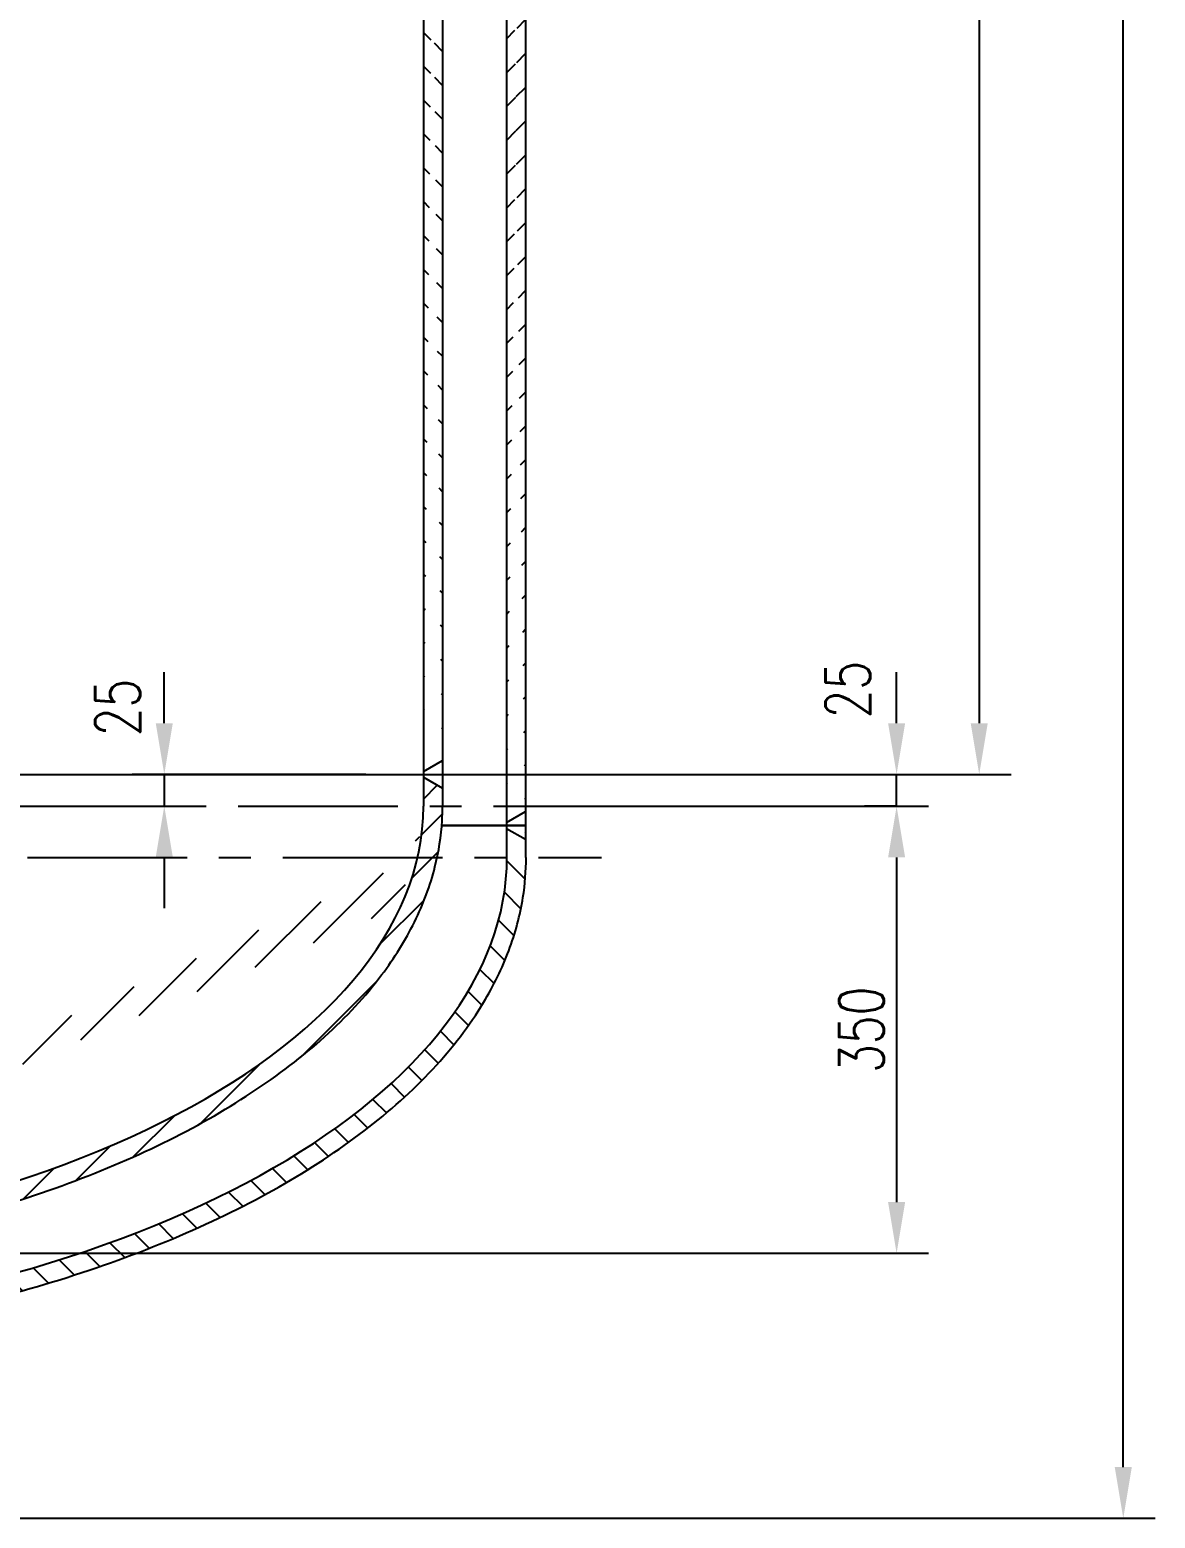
# Model space of a CAD drawing. Extents: x -8296 to 120, y 3711 to 9655.
# Drawn here: x -5799 to -4918, y 5365 to 6531 of the extents above; entities that cross this region are included whole.
import ezdxf

# ---------------------------------------------------------------- set-up
doc = ezdxf.new("R2010")
doc.units = 0
doc.header["$LTSCALE"] = 100
doc.header["$MEASUREMENT"] = 0
doc.linetypes.add('CENTER', pattern=[2, 1.25, -0.25, 0.25, -0.25])
doc.layers.get('0').update_dxf_attribs({"linetype": 'CONTINUOUS'})
doc.layers.get('DEFPOINTS').update_dxf_attribs({"linetype": 'CONTINUOUS'})
doc.layers.add('1', color=1, linetype='CENTER')
doc.layers.add('5', color=6, linetype='CONTINUOUS')
doc.styles.add('ROMANS', font='romans', dxfattribs={"width": 0.75})
doc.styles.get("Standard").update_dxf_attribs({"font": 'txt', "width": 0.75, "bigfont": 'hztxt'})
doc.dimstyles.get("Standard").update_dxf_attribs({"dimtxt": 0.18, "dimasz": 0.18, "dimexe": 0.18, "dimexo": 0.0625, "dimgap": 0.09, "dimtad": 0, "dimtih": 1, "dimtoh": 1, "dimdec": 4, "dimzin": 0, "dimdsep": 46, "dimtxsty": 'Standard', "dimcen": 0.09, "dimadec": 0, "dimazin": 0, "dimtfac": 1, "dimtdec": 4, "dimtofl": 0, "dimtmove": 0, "dimatfit": 3, "dimfxl": 0, "dimtolj": 1, "dimtzin": 0, "dimarcsym": 0})
pattern_1 = [(135, (-1491.812829333329, -42.4829547601712), (-13.25825214724777, -13.25825214724776), [])]
pattern_2 = [(45, (-1491.812829333329, -42.4829547601712), (-13.25825214724776, 13.25825214724777), [])]

# ---------------------------------------------------------------- blocks, each defined once
blk = doc.blocks.new('*D7')
at = {"layer": '5', "color": 0, "lineweight": -2}
for p, q in [((-5693.904860333329, 5987.858074239829), (-5693.904860333329, 6027.858074239829)), ((-5536.050262333327, 5947.858074239829), (-5718.904860333329, 5947.858074239829)), ((-5693.904860333329, 5947.858074239829), (-5693.904860333329, 5923.0389245353)), ((-5779.859283596154, 5923.0389245353), (-5668.904860333329, 5923.0389245353)), ((-5693.904860333329, 5883.0389245353), (-5693.904860333329, 5843.0389245353))]:
    blk.add_line(p, q, dxfattribs=at)
at = {"layer": '5', "color": 0}
for points in [[(-5700.571526999996, 5987.858074239829), (-5687.238193666662, 5987.858074239829), (-5693.904860333329, 5947.858074239829)], [(-5700.571526999996, 5883.0389245353), (-5687.238193666662, 5883.0389245353), (-5693.904860333329, 5923.0389245353)]]:
    blk.add_solid(points, dxfattribs=at)
at = {"layer": 'DEFPOINTS', "color": 0}
for p in [(-5536.050262333327, 5947.858074239829), (-5779.859283596154, 5923.0389245353), (-5693.904860333329, 5923.0389245353)]:
    blk.add_point(p, dxfattribs=at)
at = {"layer": '5', "color": 0, "insert": (-5730.372017333328, 6000.158883239828), "char_height": 35, "attachment_point": 5, "rotation": 90, "style": 'ROMANS'}
blk.add_mtext('\\A1;25', dxfattribs=at)
blk = doc.blocks.new('*D21')
at = {"layer": '5', "color": 0, "lineweight": -2}
for p, q in [((-5095.619142333328, 7337.858074239829), (-5030.940290333328, 7337.858074239829)), ((-5055.940290333328, 7297.858074239829), (-5055.940290333328, 5987.858074239829)), ((-5553.123246333329, 5947.858074239829), (-5030.940290333328, 5947.858074239829))]:
    blk.add_line(p, q, dxfattribs=at)
at = {"layer": '5', "color": 0}
for points in [[(-5062.606956999995, 7297.858074239829), (-5049.273623666661, 7297.858074239829), (-5055.940290333328, 7337.858074239829)], [(-5062.606956999995, 5987.858074239829), (-5049.273623666661, 5987.858074239829), (-5055.940290333328, 5947.858074239829)]]:
    blk.add_solid(points, dxfattribs=at)
at = {"layer": 'DEFPOINTS', "color": 0}
for p in [(-5095.619142333328, 7337.858074239829), (-5553.123246333329, 5947.858074239829), (-5055.940290333328, 5947.858074239829)]:
    blk.add_point(p, dxfattribs=at)
at = {"layer": '5', "color": 0, "insert": (-5083.440290333329, 6642.858074239828), "char_height": 35, "attachment_point": 5, "rotation": 90, "style": 'ROMANS'}
blk.add_mtext('\\A1;1700', dxfattribs=at)
blk = doc.blocks.new('*D22')
at = {"layer": '5', "color": 0, "lineweight": -2}
for p, q in [((-5120.619142333329, 5987.858074239829), (-5120.619142333329, 6027.858074239829)), ((-5553.123246333329, 5947.858074239829), (-5095.619142333329, 5947.858074239829)), ((-5120.619142333329, 5922.858074239829), (-5120.619142333329, 5947.858074239829)), ((-5371.262179333327, 5922.858074239829), (-5095.619142333329, 5922.858074239829)), ((-5120.619142333329, 5882.858074239829), (-5120.619142333329, 5842.858074239829))]:
    blk.add_line(p, q, dxfattribs=at)
at = {"layer": '5', "color": 0}
for points in [[(-5127.285808999996, 5987.858074239829), (-5113.952475666662, 5987.858074239829), (-5120.619142333329, 5947.858074239829)], [(-5127.285808999996, 5882.858074239829), (-5113.952475666662, 5882.858074239829), (-5120.619142333329, 5922.858074239829)]]:
    blk.add_solid(points, dxfattribs=at)
at = {"layer": 'DEFPOINTS', "color": 0}
for p in [(-5553.123246333329, 5947.858074239829), (-5120.619142333329, 5947.858074239829), (-5371.262179333327, 5922.858074239829)]:
    blk.add_point(p, dxfattribs=at)
at = {"layer": '5', "color": 0, "insert": (-5158.683465333328, 6014.155864239829), "char_height": 35, "attachment_point": 5, "rotation": 90, "style": 'ROMANS'}
blk.add_mtext('\\A1;25', dxfattribs=at)
blk = doc.blocks.new('*D23')
at = {"layer": '5', "color": 0, "lineweight": -2}
for p, q in [((-5120.619142333329, 5922.858074239829), (-5145.619142333329, 5922.858074239829)), ((-5120.619142333329, 5882.858074239829), (-5120.619142333329, 5612.858074239828)), ((-6191.050262333327, 5572.858074239829), (-5095.619142333329, 5572.858074239828))]:
    blk.add_line(p, q, dxfattribs=at)
at = {"layer": '5', "color": 0}
for points in [[(-5127.285808999996, 5882.858074239829), (-5113.952475666662, 5882.858074239829), (-5120.619142333329, 5922.858074239829)], [(-5127.285808999996, 5612.858074239828), (-5113.952475666662, 5612.858074239828), (-5120.619142333329, 5572.858074239828)]]:
    blk.add_solid(points, dxfattribs=at)
at = {"layer": 'DEFPOINTS', "color": 0}
for p in [(-5120.619142333329, 5922.858074239829), (-6191.050262333327, 5572.858074239829), (-5120.619142333329, 5572.858074239828)]:
    blk.add_point(p, dxfattribs=at)
at = {"layer": '5', "color": 0, "insert": (-5148.11914233333, 5747.858074239828), "char_height": 35, "attachment_point": 5, "rotation": 90, "style": 'ROMANS'}
blk.add_mtext('\\A1;350', dxfattribs=at)
blk = doc.blocks.new('*D33')
at = {"layer": '5', "color": 0, "lineweight": -2}
for p, q in [((-5848.875466333327, 9016.924177916144), (-4918.169495333328, 9016.924177916144)), ((-4943.169495333329, 5405.361029363767), (-4943.169495333328, 8976.924177916144)), ((-6349.977095394799, 5365.361029363768), (-4918.169495333329, 5365.361029363767))]:
    blk.add_line(p, q, dxfattribs=at)
at = {"layer": '5', "color": 0}
for points in [[(-4949.836161999995, 8976.924177916144), (-4936.502828666661, 8976.924177916144), (-4943.169495333328, 9016.924177916144)], [(-4949.836161999996, 5405.361029363767), (-4936.502828666662, 5405.361029363767), (-4943.169495333329, 5365.361029363767)]]:
    blk.add_solid(points, dxfattribs=at)
at = {"layer": 'DEFPOINTS', "color": 0}
for p in [(-5848.875466333327, 9016.924177916144), (-4943.169495333328, 9016.924177916144), (-6349.977095394799, 5365.361029363768)]:
    blk.add_point(p, dxfattribs=at)
at = {"layer": '5', "color": 0, "insert": (-4970.66949533333, 7191.142603639953), "char_height": 35, "attachment_point": 5, "rotation": 90, "style": 'ROMANS'}
blk.add_mtext('\\A1;~3900', dxfattribs=at)

msp = doc.modelspace()

# ---------------------------------------------------------------- hatches: boundary and pattern name
at = {"layer": '5'}
h = msp.add_hatch(dxfattribs=at)
h.set_pattern_fill('ANSI31', color=256, scale=150, angle=90, style=0)
h.set_pattern_definition(pattern_1)
edge = h.paths.add_edge_path()
edge.add_line((-5476.050262333327, 7407.23338323983), (-5476.050262333327, 5922.858074239829))
edge.add_line((-5491.050262333327, 7318.482765239826), (-5491.050262333327, 5922.858074239829))
h = msp.add_hatch(dxfattribs=at)
h.set_pattern_fill('ANSI31', color=256, scale=150, style=0)
h.set_pattern_definition(pattern_2)
edge = h.paths.add_edge_path()
edge.add_line((-5411.050262333327, 7037.464675957624), (-5411.050262333327, 5882.858074239829))
edge.add_line((-5426.050262333327, 7045.431667368637), (-5426.050262333327, 5882.858074239829))
h = msp.add_hatch(dxfattribs=at)
h.set_pattern_fill('ANSI31', color=256, scale=150, style=0)
h.set_pattern_definition(pattern_2)
edge = h.paths.add_edge_path()
edge.add_ellipse((-6191.050262333327, 5922.858074239829), major_axis=(700, 0), ratio=0.5, start_angle=272.6611178326088, end_angle=353.4375721313658, ccw=False)
edge.add_line((-6158.550262333327, 5573.235509893647), (-6158.550262333326, 5558.23150302339))
edge.add_spline(control_points=[(-6158.550262333327, 5558.23150302339), (-6158.467972801986, 5558.233395023597), (-6158.385683915403, 5558.235294221538), (-6123.989818631404, 5559.032153328209), (-6089.789735906576, 5561.078658984206), (-6022.322170481122, 5567.634683096839), (-5989.055205877063, 5572.144118276675), (-5924.139733086977, 5583.538218010813), (-5892.491713354008, 5590.422726647682), (-5831.463993379117, 5606.435084514402), (-5802.084718307149, 5615.562689537232), (-5746.1944949393, 5635.891181914045), (-5719.683834550236, 5647.09172387842), (-5670.069940978923, 5671.366676043623), (-5646.966694829463, 5684.440684949973), (-5604.64093323644, 5712.24531600211), (-5585.417825062796, 5726.975793847707), (-5551.267794257325, 5757.868186220998), (-5536.339697291613, 5774.031248397837), (-5513.651517910082, 5804.235193465325), (-5505.057915456116, 5818.065380544591), (-5491.082110740659, 5846.325996086389), (-5485.70148513341, 5860.757607809746), (-5481.385161138292, 5877.860048526636), (-5480.805574313781, 5880.356882607804), (-5480.275479290583, 5882.858074239828)], knot_values=[4.758341160779995, 4.758341160779995, 4.758341160779995, 4.758341160779995, 4.758690451576478, 4.758690451576478, 4.904342091538098, 4.904342091538098, 5.049993731499717, 5.049993731499717, 5.195645371461337, 5.195645371461337, 5.341297011422957, 5.341297011422957, 5.486948651384576, 5.486948651384576, 5.632600291346196, 5.632600291346196, 5.778251931307816, 5.778251931307816, 5.923903571269435, 5.923903571269435, 6.040781037869336, 6.040781037869336, 6.157658504469237, 6.157658504469237, 6.177590465003706, 6.177590465003706, 6.177590465003706, 6.177590465003706], degree=3, periodic=0)
edge.add_line((-5480.27547929058, 5882.858074239829), (-5495.636716304778, 5882.858074239828))
edge = h.paths.add_edge_path()
edge.add_ellipse((-6191.050262333327, 5922.858074239829), major_axis=(700, 0), ratio=0.5, start_angle=353.4375721313658, end_angle=360, ccw=False)
edge.add_line((-5495.63671630478, 5882.858074239829), (-5480.275479290583, 5882.858074239829))
edge.add_spline(control_points=[(-5480.275479290583, 5882.858074239828), (-5478.252210504168, 5892.404632378365), (-5476.949937908499, 5902.0146712851), (-5476.160656942444, 5915.380067229262), (-5476.050262333327, 5919.119069790861), (-5476.050262333327, 5922.858074239829)], knot_values=[6.177590465003706, 6.177590465003706, 6.177590465003706, 6.177590465003706, 6.253666851003527, 6.253666851003527, 6.283185307179586, 6.283185307179586, 6.283185307179586, 6.283185307179586], degree=3, periodic=0)
edge.add_line((-5476.050262333327, 5922.858074239849), (-5476.050262333327, 5937.025187239828))
edge.add_line((-5476.050262333327, 5937.025187239828), (-5491.050262333328, 5945.574298239828))
edge.add_line((-5491.050262333327, 5945.574298239828), (-5491.050262333327, 5922.858074239829))
h = msp.add_hatch(dxfattribs=at)
h.set_pattern_fill('ANSI31', color=256, scale=150, angle=90, style=0)
h.set_pattern_definition(pattern_1)
edge = h.paths.add_edge_path()
edge.add_spline(control_points=[(-6067.079981999887, 5497.761544523722), (-6033.786408970382, 5500.412659427458), (-6000.839607709297, 5504.13302768887), (-5933.509114799685, 5514.049464511463), (-5899.233370239142, 5520.425155063247), (-5832.810417912871, 5535.499421694763), (-5800.663647929212, 5544.197803419028), (-5739.12347281097, 5563.760593417216), (-5709.730417377566, 5574.624716216184), (-5654.265819896549, 5598.329841878163), (-5628.194434576924, 5611.170469205445), (-5579.876548485725, 5638.617143105735), (-5557.629794861277, 5653.222847728684), (-5517.400230288626, 5683.977407275945), (-5499.416501961739, 5700.126523814584), (-5468.104509444263, 5733.739023945387), (-5454.775267145207, 5751.204639659872), (-5435.989232271821, 5782.458142521678), (-5429.384742619088, 5796.007220857041), (-5419.058073960445, 5823.519522390143), (-5415.337404456768, 5837.482975296211), (-5411.468272363545, 5861.947219188466), (-5410.641874608187, 5872.402519517698), (-5410.641874608187, 5882.858074239829)], knot_values=[4.873495759421962, 4.873495759421962, 4.873495759421962, 4.873495759421962, 5.004406825582124, 5.004406825582124, 5.146175671228714, 5.146175671228714, 5.287944516875304, 5.287944516875304, 5.429713362521894, 5.429713362521894, 5.571482208168484, 5.571482208168484, 5.713251053815074, 5.713251053815074, 5.855019899461664, 5.855019899461664, 5.996788745108254, 5.996788745108254, 6.101321591075791, 6.101321591075791, 6.205854437043329, 6.205854437043329, 6.283185307179586, 6.283185307179586, 6.283185307179586, 6.283185307179586], degree=3, periodic=0)
edge.add_line((-5410.641874608187, 5882.858074239829), (-5425.641874608187, 5882.858074239828))
edge.add_ellipse((-6191.050262333327, 5882.858074239829), major_axis=(765.4083877251411, 0), ratio=0.4899345317008243, start_angle=279.2336444833454, end_angle=360, ccw=False)
edge.add_arc((-6069.026168965764, 5522.685676530553), 9.99999999999971, 225.0000000000553, 277.26162004552145, ccw=False)
edge.add_line((-6076.097236777623, 5515.614608718681), (-6120.123109869265, 5559.640481810323))
edge.add_line((-6120.123109869264, 5559.640481810323), (-6131.771282083942, 5550.075450589405))
edge.add_line((-6131.771282083941, 5550.075450589405), (-6086.703838495418, 5505.008007000881))
edge.add_arc((-6069.026168965764, 5522.685676530551), 24.99999999999915, 225.0000000000221, 265.5368471153971)
edge.add_line((-6070.971617929194, 5497.761486908205), (-6067.079981999887, 5497.761544523722))

# ---------------------------------------------------------------- linework, layer by layer
for p, q in [((-5476.050262333327, 7407.23338323983), (-5476.050262333327, 5922.858074239829)), ((-5491.050262333327, 7318.482765239826), (-5491.050262333327, 5922.858074239829)), ((-5426.050262333327, 7045.431667368637), (-5426.050262333327, 5882.858074239829)), ((-5411.050262333327, 7037.464675957624), (-5411.050262333327, 5882.858074239829)), ((-5823.17950528337, 5947.858074239829), (-5536.050262333327, 5947.858074239829)), ((-5491.050262333327, 5947.858074239828), (-5476.050262333327, 5947.858074239829)), ((-5411.050262333327, 5907.858074239828), (-5476.64287651204, 5907.858074239828)), ((-5476.050262333327, 5907.858074239828), (-5411.050262333327, 5907.858074239828))]:
    msp.add_line(p, q)
for centre, major_axis, ratio, start_param in [((-6191.050262333327, 5922.858074239829), (700, 0), 0.5, 3.141592653589793), ((-6191.050262333327, 5882.858074239829), (765.4083877251411, 0), 0.4899345317008243, 4.873546478577678)]:
    msp.add_ellipse(centre, major_axis=major_axis, ratio=ratio, start_param=start_param, end_param=6.283185307179586)
for points, knots in [([(-6158.550262333327, 5558.23150302339), (-6158.467972801986, 5558.233395023597), (-6158.385683915403, 5558.235294221538), (-6123.989818631404, 5559.032153328209), (-6089.789735906576, 5561.078658984206), (-6022.322170481122, 5567.634683096839), (-5989.055205877063, 5572.144118276675), (-5924.139733086977, 5583.538218010813), (-5892.491713354008, 5590.422726647682), (-5831.463993379117, 5606.435084514402), (-5802.084718307149, 5615.562689537232), (-5746.1944949393, 5635.891181914045), (-5719.683834550236, 5647.09172387842), (-5670.069940978923, 5671.366676043623), (-5646.966694829463, 5684.440684949973), (-5604.64093323644, 5712.24531600211), (-5585.417825062796, 5726.975793847707), (-5551.267794257325, 5757.868186220998), (-5536.339697291613, 5774.031248397837), (-5513.651517910082, 5804.235193465325), (-5505.057915456116, 5818.065380544591), (-5491.082110740659, 5846.325996086389), (-5485.70148513341, 5860.757607809746), (-5478.984958628633, 5887.370298724813), (-5477.098921672685, 5899.491834572651), (-5476.160656942444, 5915.380067229262), (-5476.050262333327, 5919.119069790861), (-5476.050262333327, 5922.858074239829)], [4.758341160779995, 4.758341160779995, 4.758341160779995, 4.758341160779995, 4.758690451576478, 4.758690451576478, 4.904342091538098, 4.904342091538098, 5.049993731499717, 5.049993731499717, 5.195645371461337, 5.195645371461337, 5.341297011422957, 5.341297011422957, 5.486948651384576, 5.486948651384576, 5.632600291346196, 5.632600291346196, 5.778251931307816, 5.778251931307816, 5.923903571269435, 5.923903571269435, 6.040781037869336, 6.040781037869336, 6.157658504469237, 6.157658504469237, 6.253666851003527, 6.253666851003527, 6.283185307179586, 6.283185307179586, 6.283185307179586, 6.283185307179586]), ([(-6067.079981999887, 5497.761544523722), (-6033.786408970382, 5500.412659427458), (-6000.839607709297, 5504.13302768887), (-5933.509114799685, 5514.049464511463), (-5899.233370239142, 5520.425155063247), (-5832.810417912871, 5535.499421694763), (-5800.663647929212, 5544.197803419028), (-5739.12347281097, 5563.760593417216), (-5709.730417377566, 5574.624716216184), (-5654.265819896549, 5598.329841878163), (-5628.194434576924, 5611.170469205445), (-5579.876548485725, 5638.617143105735), (-5557.629794861277, 5653.222847728684), (-5517.400230288626, 5683.977407275945), (-5499.416501961739, 5700.126523814584), (-5468.104509444263, 5733.739023945387), (-5454.775267145207, 5751.204639659872), (-5435.989232271821, 5782.458142521678), (-5429.384742619088, 5796.007220857041), (-5419.058073960445, 5823.519522390143), (-5415.337404456768, 5837.482975296211), (-5411.468272363545, 5861.947219188466), (-5410.641874608187, 5872.402519517698), (-5410.641874608187, 5882.858074239829)], [4.873495759421962, 4.873495759421962, 4.873495759421962, 4.873495759421962, 5.004406825582124, 5.004406825582124, 5.146175671228714, 5.146175671228714, 5.287944516875304, 5.287944516875304, 5.429713362521894, 5.429713362521894, 5.571482208168484, 5.571482208168484, 5.713251053815074, 5.713251053815074, 5.855019899461664, 5.855019899461664, 5.996788745108254, 5.996788745108254, 6.101321591075791, 6.101321591075791, 6.205854437043329, 6.205854437043329, 6.283185307179586, 6.283185307179586, 6.283185307179586, 6.283185307179586])]:
    msp.add_open_spline(points, degree=3, knots=knots)
at = {"layer": '1'}
for p, q in [((-7036.125817333326, 5922.858074239829), (-5371.262179333327, 5922.858074239829)), ((-6603.340109020781, 5923.0389245353), (-5779.859283596154, 5923.0389245353)), ((-7001.063719333328, 5882.858074239829), (-5351.539805333327, 5882.858074239829))]:
    msp.add_line(p, q, dxfattribs=at)
at = {"layer": '5'}
for p, q in [((-5491.050262333327, 5950.141850239828), (-5476.050262333327, 5958.690961239828)), ((-5491.050262333327, 5950.141850239828), (-5476.050262333327, 5958.690961239828)), ((-5491.050262333327, 5945.574298239828), (-5476.050262333327, 5937.025187239828)), ((-5491.050262333327, 5945.574298239828), (-5476.050262333327, 5937.025187239828)), ((-5426.050262333327, 5910.141850239827), (-5411.050262333327, 5918.690961239827)), ((-5426.050262333327, 5910.141850239827), (-5411.050262333327, 5918.690961239827)), ((-5426.050262333327, 5905.574298239827), (-5411.050262333327, 5897.025187239828)), ((-5426.050262333327, 5905.574298239827), (-5411.050262333327, 5897.025187239828))]:
    msp.add_line(p, q, dxfattribs=at)

# ---------------------------------------------------------------- dimensions: what is measured, and where the dimension line sits
for base, p1, p2, text, picture, middle in [((-4943.169495333328, 9016.924177916144), (-6349.977095394799, 5365.361029363768), (-5848.875466333327, 9016.924177916144), '~3900', '*D33', (-4970.66949533333, 7191.142603639953)), ((-5055.940290333328, 5947.858074239829), (-5095.619142333328, 7337.858074239829), (-5553.123246333329, 5947.858074239829), '1700', '*D21', (-5083.440290333329, 6642.858074239828))]:
    dim = msp.add_linear_dim(base=base, p1=p1, p2=p2, angle=90, text=text, dimstyle='Standard', override={"dimscale": 10, "dimtxt": 3.5, "dimasz": 4, "dimexe": 2.5, "dimexo": 0, "dimgap": 1, "dimtad": 1, "dimtih": 0, "dimtoh": 0, "dimdec": 0, "dimtxsty": 'ROMANS', "dimtdec": 0, "dimtofl": 1, "dimtmove": 2}, dxfattribs=at)
    dim.commit()
    dim.dimension.update_dxf_attribs({"geometry": picture, "text_midpoint": middle})
dim = msp.add_linear_dim(base=(-5120.619142333329, 5947.858074239829), p1=(-5371.262179333327, 5922.858074239829), p2=(-5553.123246333329, 5947.858074239829), angle=90, dimstyle='Standard', override={"dimscale": 10, "dimtxt": 3.5, "dimasz": 4, "dimexe": 2.5, "dimexo": 0, "dimgap": 1, "dimtad": 1, "dimtih": 0, "dimtoh": 0, "dimdec": 0, "dimtxsty": 'ROMANS', "dimtdec": 0, "dimtofl": 1, "dimtmove": 2}, dxfattribs=at)
dim.commit()
dim.dimension.update_dxf_attribs({"geometry": '*D22', "text_midpoint": (-5158.683465333328, 6014.155864239829), "dimtype": 160})
dim = msp.add_linear_dim(base=(-5693.904860333329, 5923.0389245353), p1=(-5536.050262333327, 5947.858074239829), p2=(-5779.859283596154, 5923.0389245353), angle=90, text='25', dimstyle='Standard', override={"dimscale": 10, "dimtxt": 3.5, "dimasz": 4, "dimexe": 2.5, "dimexo": 0, "dimgap": 1, "dimtad": 1, "dimtih": 0, "dimtoh": 0, "dimdec": 0, "dimtxsty": 'ROMANS', "dimtdec": 0, "dimtofl": 1, "dimtmove": 2}, dxfattribs=at)
dim.commit()
dim.dimension.update_dxf_attribs({"geometry": '*D7', "text_midpoint": (-5730.372017333328, 6000.158883239828), "dimtype": 160})
dim = msp.add_linear_dim(base=(-5120.619142333329, 5572.858074239828), p1=(-5120.619142333329, 5922.858074239829), p2=(-6191.050262333327, 5572.858074239829), angle=90, dimstyle='Standard', override={"dimscale": 10, "dimtxt": 3.5, "dimasz": 4, "dimexe": 2.5, "dimexo": 0, "dimgap": 1, "dimtad": 1, "dimtih": 0, "dimtoh": 0, "dimdec": 0, "dimtxsty": 'ROMANS', "dimtdec": 0, "dimtofl": 1, "dimtmove": 2}, dxfattribs=at)
dim.commit()
dim.dimension.update_dxf_attribs({"geometry": '*D23', "text_midpoint": (-5148.11914233333, 5747.858074239828)})

doc.saveas('drawing.dxf')
